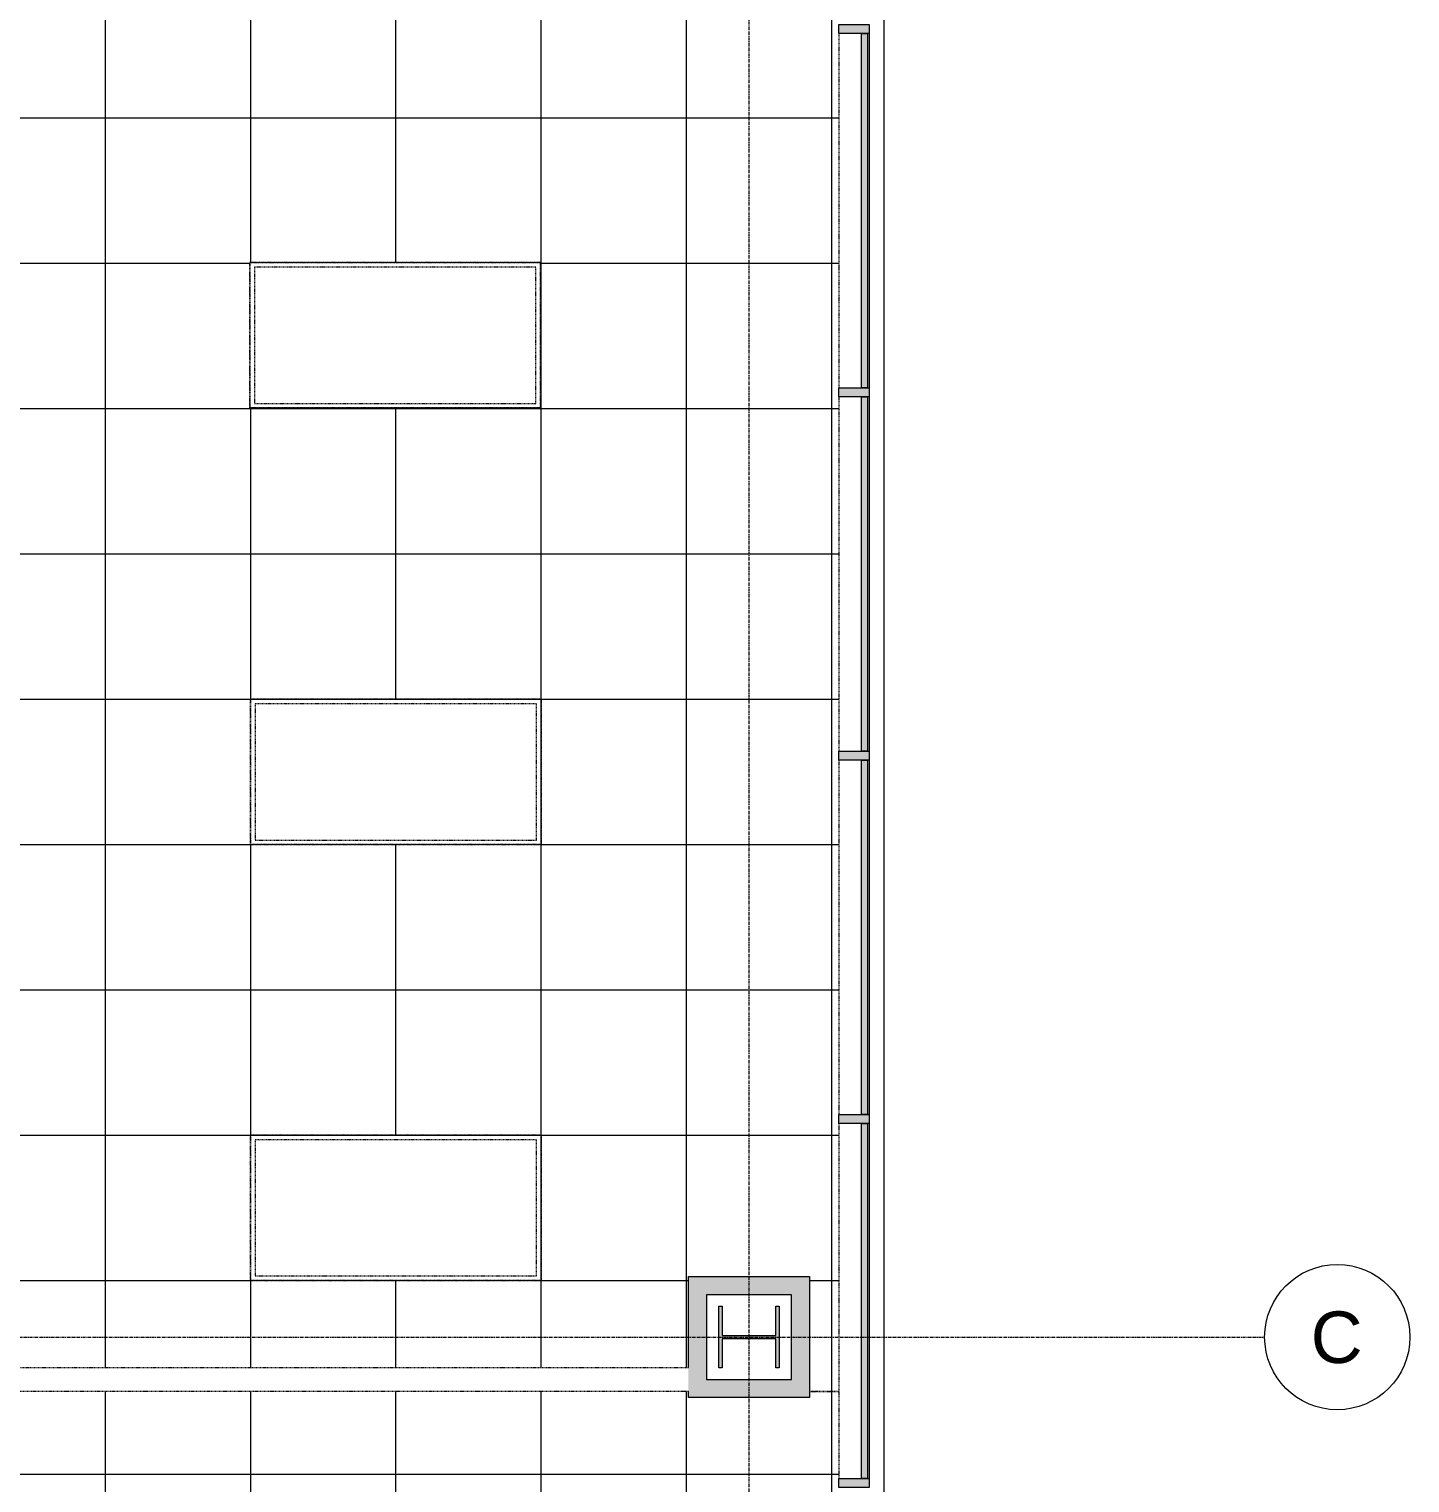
# Model space of a CAD drawing. Header units: inches. Extents: x -1263 to 2214, y -160 to 2229.
# Drawn here: x 1276.3 to 1504.4, y 950 to 1190.1 of the extents above; entities that cross this region are included whole.
import ezdxf

# ---------------------------------------------------------------- set-up
doc = ezdxf.new("R2010")
doc.units = ezdxf.units.IN
doc.header["$MEASUREMENT"] = 0
doc.linetypes.add('Demolished', pattern=[0.1875, 0.125, -0.0625])
doc.linetypes.add('Grid Line 1_2_', pattern=[0.875, 0.5, -0.125, 0.125, -0.125])
for name, color, linetype, lineweight in [('A-CLNG', 13, 'Continuous', 13), ('A-CLNG-PATT', 13, 'Continuous', 13), ('A-DETL-GENF', 92, 'Continuous', 9), ('A-GLAZ-CURT', 52, 'Demolished', 9), ('A-GLAZ-CWMG', 51, 'Continuous', 13), ('A-WALL', 113, 'Demolished', 9), ('A-WALL-PATT', 111, 'Continuous', 13), ('E-LITE-EQPM', 33, 'Demolished', 9), ('I-WALL', 2, 'Continuous', 13), ('S-COLS', 52, 'Continuous', 13), ('S-GRID', 1, 'Continuous', 9), ('S-GRID-IDEN', 1, 'Continuous', 9)]:
    doc.layers.add(name, color=color, linetype=linetype, lineweight=lineweight)
doc.styles.add('Swis721 Lt BT', font='swissl.ttf', dxfattribs={"height": 8.514638})

# ---------------------------------------------------------------- blocks, each defined once
blk = doc.blocks.new('HP-Bearing Pile-Column - HP10X57-4885479-6TH FLOOR RCP DEMO')
at = {"layer": 'S-COLS', "lineweight": 9}
blk.add_hatch(color=7, dxfattribs=at).paths.add_polyline_path([(-5.1, -4.435), (-5.1, -5), (5.1, -5), (5.1, -4.435), (0.2825, -4.435), (0.2825, 4.435), (5.1, 4.435), (5.1, 5), (-5.1, 5), (-5.1, 4.435), (-0.2825, 4.435), (-0.2825, -4.435), (-4.4727, -4.435)], flags=0)
at = {"layer": 'S-COLS', "color": 8, "lineweight": 20}
for p, q in [((-5.1, 5), (5.1, 5)), ((-5.1, 4.435), (-5.1, 5)), ((5.1, 5), (5.1, 4.435)), ((-0.2825, 4.435), (-5.1, 4.435)), ((-0.2825, -4.435), (-0.2825, 4.435)), ((5.1, 4.435), (0.2825, 4.435)), ((0.2825, 4.435), (0.2825, -4.435)), ((-5.1, -5), (-5.1, -4.435)), ((-5.1, -4.435), (-0.2825, -4.435)), ((0.2825, -4.435), (5.1, -4.435)), ((5.1, -4.435), (5.1, -5)), ((5.1, -5), (-5.1, -5))]:
    blk.add_line(p, q, dxfattribs=at)
blk = doc.blocks.new('System Panel - Glazed-5268105-6TH FLOOR RCP DEMO')
at = {"layer": 'A-GLAZ-CURT', "linetype": 'Continuous'}
blk.add_hatch(color=7, dxfattribs=at).paths.add_polyline_path([(29.3, 0.75), (29.3, 1.75), (-29.3, 1.75), (-29.3, 0.75), (27.33, 0.75)], flags=0)
at = {"layer": 'A-GLAZ-CURT', "color": 8, "linetype": 'Continuous', "lineweight": 20}
for p, q in [((-29.3, 0.75), (-29.3, 1.75)), ((-29.3, 1.75), (29.3, 1.75)), ((29.3, 0.75), (-29.3, 0.75)), ((29.3, 1.75), (29.3, 0.75))]:
    blk.add_line(p, q, dxfattribs=at)
blk = doc.blocks.new('System Panel - Glazed-4980337-6TH FLOOR RCP DEMO')
at = {"layer": 'A-GLAZ-CURT', "linetype": 'Continuous'}
blk.add_hatch(color=7, dxfattribs=at).paths.add_polyline_path([(29.25, 1.75), (-29.25, 1.75), (-29.25, 0.75), (29.25, 0.75)], flags=0)
at = {"layer": 'A-GLAZ-CURT', "color": 8, "linetype": 'Continuous', "lineweight": 20}
for p, q in [((-29.25, 0.75), (-29.25, 1.75)), ((-29.25, 1.75), (29.25, 1.75)), ((29.25, 0.75), (-29.25, 0.75)), ((29.25, 1.75), (29.25, 0.75))]:
    blk.add_line(p, q, dxfattribs=at)
blk = doc.blocks.new('Rectangular Mullion - 1_5_ x 2_5_ rectangular-V9-6TH FLOOR RCP DEMO')
at = {"layer": 'A-GLAZ-CWMG', "lineweight": 9}
blk.add_line((362.05, 720.26), (303.55, 720.26), dxfattribs=at)
blk = doc.blocks.new('Rectangular Mullion - 1_5_ x 2_5_ rectangular-4913264-6TH FLOOR RCP DEMO')
at = {"layer": 'A-GLAZ-CWMG', "lineweight": 9}
blk.add_line((1415.1, 1009.37), (1415.1, 950.76), dxfattribs=at)
blk = doc.blocks.new('Rectangular Mullion - 1_5_ x 2_5_ rectangular-4980335-6TH FLOOR RCP DEMO')
at = {"layer": 'A-GLAZ-CWMG', "lineweight": 9}
blk.add_hatch(color=7, dxfattribs=at).paths.add_polyline_path([(0.75, -1.75), (0.75, -2), (-0.75, -2), (-0.75, 3), (0.75, 3), (0.75, -0.75)], flags=0)
at = {"layer": 'A-GLAZ-CWMG', "color": 8, "lineweight": 20}
for p, q in [((0.75, 3), (-0.75, 3)), ((-0.75, 3), (-0.75, -2)), ((0.75, -2), (0.75, 3)), ((-0.75, -2), (0.75, -2))]:
    blk.add_line(p, q, dxfattribs=at)
blk = doc.blocks.new('FAR22_CH - FAR24_CH-5125636-6TH FLOOR RCP DEMO')
at = {"layer": 'A-DETL-GENF', "color": 7, "linetype": 'Demolished'}
for p, q in [((0, 0), (48, 0)), ((0, -24), (0, 0)), ((0.75, -0.75), (0.75, -23.25)), ((47.25, -0.75), (0.75, -0.75)), ((47.25, -23.25), (47.25, -0.75)), ((48, 0), (48, -24)), ((48, -24), (0, -24)), ((0.75, -23.25), (47.25, -23.25))]:
    blk.add_line(p, q, dxfattribs=at)
blk = doc.blocks.new('Grid - Grid Head - Circle-50561-6TH FLOOR RCP DEMO')
at = {"layer": 'S-GRID-IDEN'}
blk.add_circle((0, 0), 0.125, dxfattribs=at)

msp = doc.modelspace()

# ---------------------------------------------------------------- hatches: boundary and pattern name
at = {"layer": 'A-CLNG-PATT', "linetype": 'Demolished'}
h = msp.add_hatch(dxfattribs=at)
h.set_pattern_fill('FP_6', color=55, style=0, pattern_type=2)
h.set_pattern_definition([(180, (136.926, 1439.436), (3e-15, 24), []), (90, (136.926, 1439.436), (24, -1e-15), [])])
h.paths.add_polyline_path([(1405.26, 965.1), (1410.1, 965.1), (1410.1, 1248.15), (1405.26, 1248.15), (1405.26, 1240.15), (1385.26, 1240.15), (1385.26, 1248.15), (1254.81, 1248.15), (1242.93, 1227.57), (1242.93, 1037.1), (1271.31, 1037.1), (1271.31, 969.1), (1385.26, 969.1), (1385.26, 984.1), (1405.26, 984.1), (1405.26, 966.9)], flags=0)
h.paths.add_polyline_path([(1400.26, 967.1), (1402.26, 967.1), (1402.26, 981.1), (1388.26, 981.1), (1388.26, 967.1), (1399.7, 967.1)], flags=0)
h.paths.add_polyline_path([(1400.26, 969), (1399.7, 969), (1399.7, 973.81), (1390.83, 973.81), (1390.83, 969), (1390.26, 969), (1390.26, 979.2), (1390.83, 979.2), (1390.83, 974.38), (1399.7, 974.38), (1399.7, 979.2), (1400.26, 979.2), (1400.26, 969.1)], flags=0)
h.paths.add_polyline_path([(1360.93, 983.44), (1312.93, 983.44), (1312.93, 1007.44), (1360.93, 1007.44)], flags=0)
h.paths.add_polyline_path([(1360.93, 1055.44), (1312.93, 1055.44), (1312.93, 1079.44), (1360.93, 1079.44), (1360.93, 1070.81)], flags=0)
h.paths.add_polyline_path([(1360.8, 1127.56), (1312.8, 1127.56), (1312.8, 1151.56), (1360.8, 1151.56)], flags=0)
h.paths.add_polyline_path([(1360.93, 1199.44), (1312.93, 1199.44), (1312.93, 1223.44), (1360.93, 1223.44)], flags=0)
h.paths.add_polyline_path([(1390.44, 1243.15), (1402.26, 1243.15), (1402.26, 1248.15), (1400.26, 1248.15), (1400.26, 1245.05), (1399.7, 1245.05), (1399.7, 1248.15), (1390.83, 1248.15), (1390.83, 1245.05), (1390.26, 1245.05), (1390.26, 1248.15), (1388.26, 1248.15), (1388.26, 1243.15), (1390.26, 1243.15)], flags=0)
h = msp.add_hatch(dxfattribs=at)
h.set_pattern_fill('FP_4', color=55, style=0, pattern_type=2)
h.set_pattern_definition([(180, (136.926, 1431.436), (3e-15, 24), []), (90, (136.926, 1431.436), (24, -1e-15), [])])
h.paths.add_polyline_path([(296.69, 725.26), (480.9, 725.26), (480.9, 965.1), (296.87, 965.05), (296.87, 749.92), (312.8, 749.92), (312.8, 729.92), (304.8, 729.92), (304.8, 727.2), (300.8, 727.2), (300.8, 729.92), (296.69, 729.92)], flags=0)
h.paths.add_polyline_path([(1205.15, 725.26), (1410.1, 725.26), (1410.1, 965.1), (1405.26, 965.1), (1405.26, 964.1), (1385.26, 964.1), (1385.26, 965.1), (1205.15, 965.1), (1205.15, 749.92), (1213.15, 749.92), (1213.15, 729.92), (1205.15, 729.92)], flags=0)
h.paths.add_polyline_path([(603.67, 725.26), (841.05, 725.26), (841.05, 965.1), (664.97, 965.1), (664.97, 749.92), (672.97, 749.92), (672.97, 729.92), (652.97, 729.92), (652.97, 749.92), (660.97, 749.92), (660.97, 965.1), (484.9, 965.1), (484.9, 725.26), (602.17, 725.26)], flags=0)
h.paths.add_polyline_path([(1083.9, 725.26), (1201.15, 725.26), (1201.15, 729.92), (1193.15, 729.92), (1193.15, 749.92), (1201.15, 749.92), (1201.15, 965.1), (1025.15, 965.1), (1025.15, 903.44), (1072.93, 903.44), (1072.93, 879.44), (1025.15, 879.44), (1025.15, 807.44), (1072.93, 807.44), (1072.93, 783.44), (1025.15, 783.4), (1025.15, 749.92), (1033.15, 749.92), (1033.15, 729.92), (1025.15, 729.92), (1025.15, 727.2), (1021.15, 727.2), (1021.15, 729.92), (1013.15, 729.92), (1013.15, 749.92), (1021.15, 749.92), (1021.15, 965.1), (845.05, 965.1), (845.05, 725.26), (1082.4, 725.26)], flags=0)
h.paths.add_polyline_path([(1198.71, 732.92), (1210.15, 732.92), (1210.15, 746.92), (1196.15, 746.92), (1196.15, 732.92), (1198.15, 732.92)], flags=0)
h.paths.add_polyline_path([(1025.15, 732.92), (1030.15, 732.92), (1030.15, 746.92), (1016.15, 746.92), (1016.15, 732.92), (1021.15, 732.92)], flags=0)
h.paths.add_polyline_path([(664.97, 732.92), (669.97, 732.92), (669.97, 746.92), (655.97, 746.92), (655.97, 732.92), (660.97, 732.92)], flags=0)
h.paths.add_polyline_path([(304.8, 732.92), (309.8, 732.92), (309.8, 746.92), (296.69, 746.92), (296.69, 732.92), (304.09, 732.92)], flags=0)
h.paths.add_polyline_path([(1198.15, 734.82), (1198.15, 745.02), (1198.71, 745.02), (1198.71, 740.2), (1207.58, 740.2), (1207.58, 745.02), (1208.15, 745.02), (1208.15, 734.82), (1207.58, 734.82), (1207.58, 739.64), (1198.71, 739.64), (1198.71, 734.82)], flags=0)
h.paths.add_polyline_path([(1027.58, 734.82), (1027.58, 739.64), (1018.71, 739.64), (1018.71, 734.82), (1018.15, 734.82), (1018.15, 745.02), (1018.71, 745.02), (1018.71, 740.2), (1027.58, 740.2), (1027.58, 745.02), (1028.15, 745.02), (1028.15, 734.82)], flags=0)
h.paths.add_polyline_path([(657.97, 734.82), (657.97, 745.02), (658.54, 745.02), (658.54, 740.2), (667.41, 740.2), (667.41, 745.02), (667.97, 745.02), (667.97, 734.82), (667.41, 734.82), (667.41, 739.64), (658.54, 739.64), (658.54, 734.82)], flags=0)
h.paths.add_polyline_path([(297.8, 734.82), (297.8, 745.02), (298.36, 745.02), (298.36, 740.2), (307.23, 740.2), (307.23, 745.02), (307.8, 745.02), (307.8, 734.82), (307.23, 734.82), (307.23, 739.64), (298.36, 739.64), (298.36, 734.82), (298.04, 734.82)], flags=0)
h.paths.add_polyline_path([(304.93, 783.44), (304.93, 807.44), (352.93, 807.44), (352.93, 783.44), (320.94, 783.44)], flags=0)
h.paths.add_polyline_path([(1266.74, 783.44), (1240.93, 783.44), (1240.93, 807.44), (1288.93, 807.44), (1288.93, 783.44)], flags=0)
h.paths.add_polyline_path([(688.93, 783.44), (688.93, 807.44), (736.93, 807.44), (736.93, 783.44), (726.28, 783.44)], flags=0)
h.paths.add_polyline_path([(1384.93, 783.44), (1336.93, 783.44), (1336.93, 807.44), (1384.93, 807.44)], flags=0)
h.paths.add_polyline_path([(1131.62, 783.44), (1120.93, 783.44), (1120.93, 807.44), (1168.93, 807.44), (1168.93, 783.44)], flags=0)
h.paths.add_polyline_path([(1000.93, 783.44), (952.93, 783.44), (952.93, 807.44), (1000.93, 807.44), (1000.93, 787.06)], flags=0)
h.paths.add_polyline_path([(904.93, 783.44), (856.93, 783.44), (856.93, 807.44), (904.93, 807.44), (904.93, 789.54)], flags=0)
h.paths.add_polyline_path([(784.93, 783.44), (784.93, 807.44), (832.93, 807.44), (832.93, 783.44)], flags=0)
h.paths.add_polyline_path([(592.93, 783.44), (592.93, 807.44), (640.93, 807.44), (640.93, 783.44)], flags=0)
h.paths.add_polyline_path([(448.93, 783.44), (400.93, 783.44), (400.93, 807.44), (448.93, 807.44)], flags=0)
h.paths.add_polyline_path([(496.93, 783.44), (496.93, 807.44), (544.93, 807.44), (544.93, 783.44)], flags=0)
h.paths.add_polyline_path([(304.93, 879.44), (304.93, 903.44), (352.93, 903.44), (352.93, 879.44), (320.94, 879.44)], flags=0)
h.paths.add_polyline_path([(496.93, 879.44), (496.93, 903.44), (544.93, 903.44), (544.93, 879.44)], flags=0)
h.paths.add_polyline_path([(400.93, 879.44), (400.93, 903.44), (448.93, 903.44), (448.93, 879.44)], flags=0)
h.paths.add_polyline_path([(640.93, 879.44), (592.93, 879.44), (592.93, 903.44), (640.93, 903.44), (640.93, 895.87)], flags=0)
h.paths.add_polyline_path([(784.93, 879.44), (784.93, 903.44), (832.93, 903.44), (832.93, 879.44)], flags=0)
h.paths.add_polyline_path([(688.93, 879.44), (688.93, 903.44), (736.93, 903.44), (736.93, 879.44), (726.28, 879.44)], flags=0)
h.paths.add_polyline_path([(861.4, 879.44), (856.93, 879.44), (856.93, 903.44), (904.93, 903.44), (904.93, 879.44)], flags=0)
h.paths.add_polyline_path([(1000.93, 879.44), (952.93, 879.44), (952.93, 903.44), (1000.93, 903.44), (1000.93, 895.87)], flags=0)
h.paths.add_polyline_path([(1120.93, 879.44), (1120.93, 903.44), (1168.93, 903.44), (1168.93, 879.44), (1131.62, 879.44)], flags=0)
h.paths.add_polyline_path([(1288.93, 879.44), (1240.93, 879.44), (1240.93, 903.44), (1288.93, 903.44), (1288.93, 895.87)], flags=0)
h.paths.add_polyline_path([(1343.38, 879.44), (1336.93, 879.44), (1336.93, 903.44), (1384.93, 903.44), (1384.93, 879.44)], flags=0)
at = {"layer": 'A-WALL-PATT', "lineweight": 9}
for points in [[(1385.26, 964.1), (1388.26, 964.1), (1388.26, 984.1), (1385.26, 984.1), (1385.26, 965.1)], [(1401.85, 981.1), (1405.26, 981.1), (1405.26, 984.1), (1388.26, 984.1), (1388.26, 981.1), (1401.39, 981.1)], [(1404.63, 964.1), (1405.26, 964.1), (1405.25, 981.1), (1402.26, 981.1), (1402.26, 964.1), (1403.86, 964.1)], [(1402.26, 964.1), (1402.26, 967.1), (1388.26, 967.1), (1388.26, 964.1), (1401.91, 964.1)]]:
    msp.add_hatch(color=7, dxfattribs=at).paths.add_polyline_path(points, flags=0)

# ---------------------------------------------------------------- linework, layer by layer
at = {"layer": 'A-CLNG', "color": 7, "linetype": 'Demolished', "lineweight": 9}
for p, q in [((1410.1, 1189.37), (1410.1, 1130.87)), ((1360.8, 1151.56), (1312.8, 1151.56)), ((1312.8, 1151.56), (1312.8, 1127.56)), ((1360.8, 1127.56), (1360.8, 1151.56)), ((1410.1, 1129.37), (1410.1, 1070.87)), ((1312.8, 1127.56), (1360.8, 1127.56)), ((1360.93, 1079.44), (1312.93, 1079.44)), ((1312.93, 1079.44), (1312.93, 1055.44)), ((1360.93, 1055.44), (1360.93, 1079.44)), ((1410.1, 1069.37), (1410.1, 1010.87)), ((1312.93, 1055.44), (1360.93, 1055.44)), ((1410.1, 1009.37), (1410.1, 950.76)), ((1360.93, 1007.44), (1312.93, 1007.44)), ((1312.93, 1007.44), (1312.93, 983.44)), ((1360.93, 983.44), (1360.93, 1007.44)), ((1312.93, 983.44), (1360.93, 983.44)), ((1405.26, 965.1), (1410.1, 965.1)), ((1410.1, 965.1), (1405.26, 965.1))]:
    msp.add_line(p, q, dxfattribs=at)
at = {"layer": 'A-WALL', "linetype": 'Continuous'}
msp.add_line((1417.6, 717.76), (1417.6, 2142.61), dxfattribs=at)
at = {"layer": 'A-WALL', "color": 250, "lineweight": 20}
for p, q in [((1271.31, 969.1), (1385.26, 969.1)), ((1385.26, 965.1), (1267.31, 965.1))]:
    msp.add_line(p, q, dxfattribs=at)
at = {"layer": 'I-WALL', "color": 8, "lineweight": 20}
for p, q in [((1385.26, 969.1), (1385.26, 984.1)), ((1385.26, 984.1), (1405.26, 984.1)), ((1405.26, 984.1), (1405.26, 964.1)), ((1388.26, 981.1), (1388.26, 967.1)), ((1402.26, 981.1), (1388.26, 981.1)), ((1402.26, 967.1), (1402.26, 981.1)), ((1388.26, 967.1), (1402.26, 967.1)), ((1385.26, 964.1), (1385.26, 965.1)), ((1405.26, 964.1), (1385.26, 964.1))]:
    msp.add_line(p, q, dxfattribs=at)
at = {"layer": 'S-GRID', "linetype": 'Grid Line 1_2_'}
for p, q in [((1395.26, 640.48), (1395.26, 2204.87)), ((-1262.83, 974.1), (1480.44, 974.1))]:
    msp.add_line(p, q, dxfattribs=at)

# ---------------------------------------------------------------- block references
at = {"layer": 'A-GLAZ-CURT', "linetype": 'Continuous', "rotation": 269.9999999999999}
for name, p in [('System Panel - Glazed-4980337-6TH FLOOR RCP DEMO', (1413.1, 1160.12)), ('System Panel - Glazed-4980337-6TH FLOOR RCP DEMO', (1413.1, 1100.12)), ('System Panel - Glazed-4980337-6TH FLOOR RCP DEMO', (1413.1, 1040.12)), ('System Panel - Glazed-5268105-6TH FLOOR RCP DEMO', (1413.1, 980.07))]:
    msp.add_blockref(name, p, dxfattribs=at)
at = {"layer": 'A-GLAZ-CWMG', "lineweight": 9, "extrusion": (0, 0, -1), "rotation": 270.0000000000001}
for p in [(-1413.1, 1190.12), (-1413.1, 1130.12), (-1413.1, 1070.12), (-1413.1, 1010.12), (-1413.1, 950.01)]:
    msp.add_blockref('Rectangular Mullion - 1_5_ x 2_5_ rectangular-4980335-6TH FLOOR RCP DEMO', p, dxfattribs=at)
at = {"layer": 'A-GLAZ-CWMG', "lineweight": 9}
for p, rotation in [((2135.37, 827.33), 90.00000000000017), ((2135.37, 767.33), 90), ((2135.37, 707.33), 90.00000000000017)]:
    msp.add_blockref('Rectangular Mullion - 1_5_ x 2_5_ rectangular-V9-6TH FLOOR RCP DEMO', p, dxfattribs=dict(at, rotation=rotation))
msp.add_blockref('Rectangular Mullion - 1_5_ x 2_5_ rectangular-4913264-6TH FLOOR RCP DEMO', (0, 0), dxfattribs=at)
at = {"layer": 'E-LITE-EQPM', "color": 7}
for p in [(1312.8, 1151.56), (1312.93, 1079.44), (1312.93, 1007.44)]:
    msp.add_blockref('FAR22_CH - FAR24_CH-5125636-6TH FLOOR RCP DEMO', p, dxfattribs=at)
at = {"layer": 'S-COLS', "lineweight": 9, "rotation": 89.99999999999991}
msp.add_blockref('HP-Bearing Pile-Column - HP10X57-4885479-6TH FLOOR RCP DEMO', (1395.26, 974.1), dxfattribs=at)
at = {"layer": 'S-GRID-IDEN', "xscale": 95.99999999999994, "yscale": 95.99999999999994, "zscale": 95.99999999999994, "rotation": 269.9999999999995}
msp.add_blockref('Grid - Grid Head - Circle-50561-6TH FLOOR RCP DEMO', (1492.44, 974.1), dxfattribs=at)

# ---------------------------------------------------------------- next in the draw order: texts
at = {"layer": 'S-GRID-IDEN', "insert": (1492.34, 978.33), "char_height": 8.51, "width": 9.936, "attachment_point": 2, "line_spacing_factor": 1.00667, "style": 'Swis721 Lt BT', "bg_fill": 3, "box_fill_scale": 1.25, "bg_fill_color": 0, "bg_fill_transparency": 0}
msp.add_mtext('C', dxfattribs=at)

doc.saveas('drawing.dxf')
